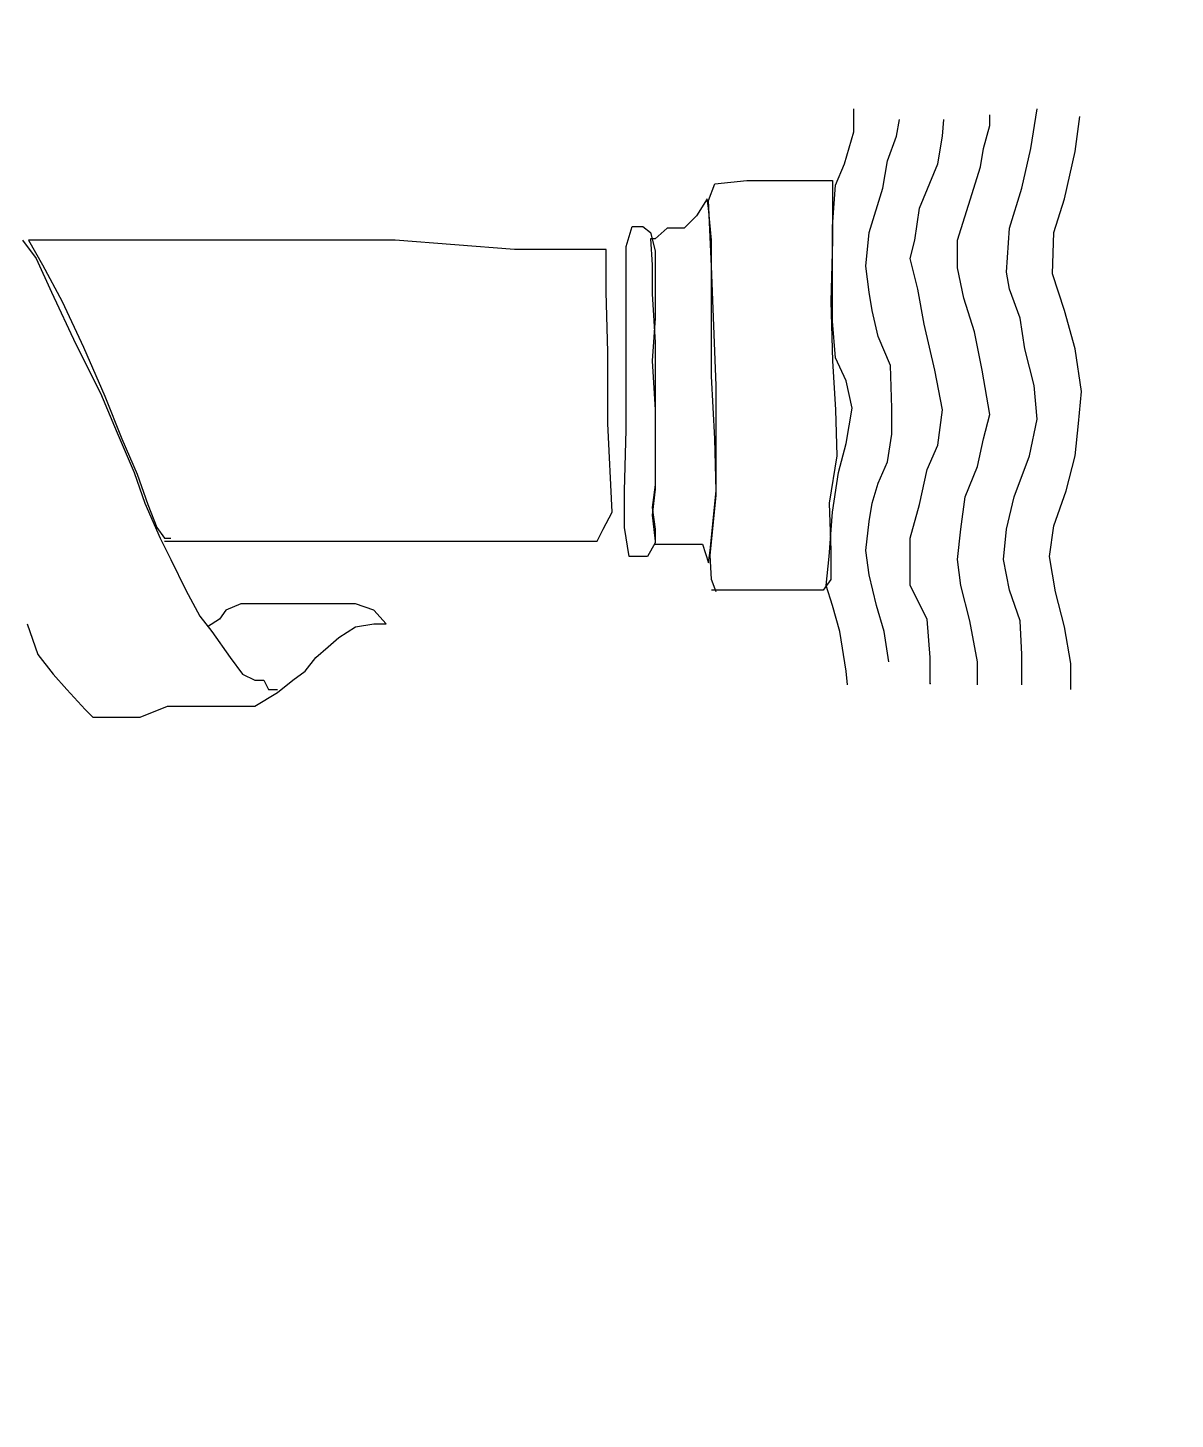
# Model space of a CAD drawing. Extents: x 731854 to 732444, y 4380981 to 4382008.
# Drawn here: x 731893.23 to 731900.74, y 4381826.37 to 4381835.47 of the extents above; entities that cross this region are included whole.
import ezdxf

# ---------------------------------------------------------------- set-up
doc = ezdxf.new("R2010")
doc.units = 0
doc.layers.get('0').update_dxf_attribs({"linetype": 'CONTINUOUS'})

msp = doc.modelspace()

# ---------------------------------------------------------------- linework, layer by layer
at = {"color": 0, "linetype": 'CONTINUOUS'}
for p, q in [((731898.64, 4381834.79), (731898.64, 4381834.94)), ((731898.64, 4381834.79), (731898.64, 4381834.94)), ((731899.8, 4381834.68), (731899.84, 4381834.94)), ((731899.8, 4381834.68), (731899.84, 4381834.94)), ((731898.92, 4381834.76), (731898.94, 4381834.87)), ((731898.92, 4381834.76), (731898.94, 4381834.87)), ((731899.22, 4381834.76), (731899.23, 4381834.87)), ((731899.22, 4381834.76), (731899.23, 4381834.87)), ((731899.49, 4381834.68), (731899.53, 4381834.83)), ((731899.49, 4381834.68), (731899.53, 4381834.83)), ((731899.53, 4381834.83), (731899.53, 4381834.9)), ((731899.53, 4381834.83), (731899.53, 4381834.9)), ((731900.09, 4381834.66), (731900.12, 4381834.89)), ((731900.09, 4381834.66), (731900.12, 4381834.89)), ((731898.58, 4381834.58), (731898.64, 4381834.79)), ((731898.58, 4381834.58), (731898.64, 4381834.79)), ((731898.86, 4381834.6), (731898.92, 4381834.76)), ((731898.86, 4381834.6), (731898.92, 4381834.76)), ((731899.19, 4381834.58), (731899.22, 4381834.76)), ((731899.19, 4381834.58), (731899.22, 4381834.76)), ((731899.47, 4381834.56), (731899.49, 4381834.68)), ((731899.47, 4381834.56), (731899.49, 4381834.68)), ((731899.74, 4381834.42), (731899.8, 4381834.68)), ((731899.74, 4381834.42), (731899.8, 4381834.68)), ((731900.02, 4381834.35), (731900.09, 4381834.66)), ((731900.02, 4381834.35), (731900.09, 4381834.66)), ((731898.52, 4381834.44), (731898.58, 4381834.58)), ((731898.52, 4381834.44), (731898.58, 4381834.58)), ((731898.83, 4381834.42), (731898.86, 4381834.6)), ((731898.83, 4381834.42), (731898.86, 4381834.6)), ((731899.07, 4381834.29), (731899.19, 4381834.58)), ((731899.07, 4381834.29), (731899.19, 4381834.58)), ((731899.39, 4381834.31), (731899.47, 4381834.56)), ((731899.39, 4381834.31), (731899.47, 4381834.56)), ((731897.73, 4381834.45), (731897.94, 4381834.47)), ((731897.73, 4381834.45), (731897.94, 4381834.47)), ((731897.94, 4381834.47), (731898.25, 4381834.47)), ((731897.94, 4381834.47), (731898.25, 4381834.47)), ((731898.25, 4381834.47), (731898.4, 4381834.47)), ((731898.25, 4381834.47), (731898.4, 4381834.47)), ((731898.4, 4381834.47), (731898.5, 4381834.47)), ((731898.4, 4381834.47), (731898.5, 4381834.47)), ((731898.5, 4381834.47), (731898.5, 4381834.36)), ((731898.5, 4381834.47), (731898.5, 4381834.36)), ((731897.69, 4381834.34), (731897.73, 4381834.45)), ((731897.69, 4381834.34), (731897.73, 4381834.45)), ((731898.5, 4381834.17), (731898.52, 4381834.44)), ((731898.5, 4381834.17), (731898.52, 4381834.44)), ((731898.5, 4381834.36), (731898.5, 4381834.08)), ((731898.5, 4381834.36), (731898.5, 4381834.08)), ((731898.74, 4381834.13), (731898.83, 4381834.42)), ((731898.74, 4381834.13), (731898.83, 4381834.42)), ((731899.66, 4381834.16), (731899.74, 4381834.42)), ((731899.66, 4381834.16), (731899.74, 4381834.42)), ((731897.68, 4381834.35), (731897.61, 4381834.24)), ((731897.68, 4381834.35), (731897.61, 4381834.24)), ((731897.69, 4381834.29), (731897.68, 4381834.35)), ((731897.69, 4381834.29), (731897.68, 4381834.35)), ((731897.71, 4381833.91), (731897.69, 4381834.34)), ((731897.71, 4381833.91), (731897.69, 4381834.34)), ((731897.71, 4381834.08), (731897.69, 4381834.29)), ((731897.71, 4381834.08), (731897.69, 4381834.29)), ((731899.04, 4381834.08), (731899.07, 4381834.29)), ((731899.04, 4381834.08), (731899.07, 4381834.29)), ((731899.32, 4381834.08), (731899.39, 4381834.31)), ((731899.32, 4381834.08), (731899.39, 4381834.31)), ((731899.95, 4381834.13), (731900.02, 4381834.35)), ((731899.95, 4381834.13), (731900.02, 4381834.35)), ((731897.61, 4381834.24), (731897.53, 4381834.16)), ((731897.61, 4381834.24), (731897.53, 4381834.16)), ((731897.15, 4381834.04), (731897.19, 4381834.17)), ((731897.15, 4381834.04), (731897.19, 4381834.17)), ((731897.19, 4381834.17), (731897.26, 4381834.17)), ((731897.19, 4381834.17), (731897.26, 4381834.17)), ((731897.26, 4381834.17), (731897.31, 4381834.13)), ((731897.26, 4381834.17), (731897.31, 4381834.13)), ((731897.31, 4381834.13), (731897.34, 4381834.01)), ((731897.31, 4381834.13), (731897.34, 4381834.01)), ((731897.34, 4381834.09), (731897.31, 4381834.09)), ((731897.31, 4381834.09), (731897.32, 4381833.92)), ((731897.34, 4381834.09), (731897.31, 4381834.09)), ((731897.31, 4381834.09), (731897.32, 4381833.92)), ((731897.42, 4381834.16), (731897.34, 4381834.09)), ((731897.42, 4381834.16), (731897.34, 4381834.09)), ((731897.53, 4381834.16), (731897.42, 4381834.16)), ((731897.53, 4381834.16), (731897.42, 4381834.16)), ((731898.5, 4381833.87), (731898.5, 4381834.17)), ((731898.5, 4381833.87), (731898.5, 4381834.17)), ((731898.72, 4381833.91), (731898.74, 4381834.13)), ((731898.72, 4381833.91), (731898.74, 4381834.13)), ((731899.64, 4381833.87), (731899.66, 4381834.16)), ((731899.64, 4381833.87), (731899.66, 4381834.16)), ((731899.94, 4381833.86), (731899.95, 4381834.13)), ((731899.94, 4381833.86), (731899.95, 4381834.13)), ((731893.2, 4381834.08), (731893.29, 4381833.96)), ((731893.2, 4381834.08), (731893.29, 4381833.96)), ((731893.29, 4381834.08), (731893.24, 4381834.08)), ((731893.24, 4381834.08), (731893.33, 4381833.92)), ((731893.29, 4381834.08), (731893.24, 4381834.08)), ((731893.24, 4381834.08), (731893.33, 4381833.92)), ((731893.44, 4381834.08), (731893.29, 4381834.08)), ((731893.44, 4381834.08), (731893.29, 4381834.08)), ((731893.82, 4381834.08), (731893.44, 4381834.08)), ((731893.82, 4381834.08), (731893.44, 4381834.08)), ((731894.42, 4381834.08), (731893.82, 4381834.08)), ((731894.42, 4381834.08), (731893.82, 4381834.08)), ((731894.92, 4381834.08), (731894.42, 4381834.08)), ((731894.92, 4381834.08), (731894.42, 4381834.08)), ((731895.64, 4381834.08), (731894.92, 4381834.08)), ((731895.64, 4381834.08), (731894.92, 4381834.08)), ((731896.42, 4381834.02), (731895.64, 4381834.08)), ((731896.42, 4381834.02), (731895.64, 4381834.08)), ((731896.88, 4381834.02), (731896.42, 4381834.02)), ((731896.88, 4381834.02), (731896.42, 4381834.02)), ((731897.02, 4381834.02), (731896.88, 4381834.02)), ((731897.02, 4381834.02), (731896.88, 4381834.02)), ((731897.02, 4381833.96), (731897.02, 4381834.02)), ((731897.02, 4381833.96), (731897.02, 4381834.02)), ((731897.15, 4381833.84), (731897.15, 4381834.04)), ((731897.15, 4381833.84), (731897.15, 4381834.04)), ((731897.34, 4381834.01), (731897.34, 4381833.91)), ((731897.34, 4381834.01), (731897.34, 4381833.91)), ((731897.71, 4381833.73), (731897.71, 4381834.08)), ((731897.71, 4381833.73), (731897.71, 4381834.08)), ((731898.5, 4381834.08), (731898.49, 4381833.68)), ((731898.5, 4381834.08), (731898.49, 4381833.68)), ((731899.01, 4381833.96), (731899.04, 4381834.08)), ((731899.01, 4381833.96), (731899.04, 4381834.08)), ((731899.32, 4381833.9), (731899.32, 4381834.08)), ((731899.32, 4381833.9), (731899.32, 4381834.08)), ((731893.29, 4381833.96), (731893.39, 4381833.74)), ((731893.29, 4381833.96), (731893.39, 4381833.74)), ((731893.33, 4381833.92), (731893.46, 4381833.68)), ((731893.33, 4381833.92), (731893.46, 4381833.68)), ((731897.02, 4381833.74), (731897.02, 4381833.96)), ((731897.02, 4381833.74), (731897.02, 4381833.96)), ((731897.32, 4381833.92), (731897.32, 4381833.73)), ((731897.32, 4381833.92), (731897.32, 4381833.73)), ((731897.34, 4381833.91), (731897.34, 4381833.57)), ((731897.34, 4381833.91), (731897.34, 4381833.57)), ((731897.74, 4381833.13), (731897.71, 4381833.91)), ((731897.74, 4381833.13), (731897.71, 4381833.91)), ((731898.74, 4381833.74), (731898.72, 4381833.91)), ((731898.74, 4381833.74), (731898.72, 4381833.91)), ((731899.06, 4381833.76), (731899.01, 4381833.96)), ((731899.06, 4381833.76), (731899.01, 4381833.96)), ((731897.15, 4381833.38), (731897.15, 4381833.84)), ((731897.15, 4381833.38), (731897.15, 4381833.84)), ((731898.5, 4381833.55), (731898.5, 4381833.87)), ((731898.5, 4381833.55), (731898.5, 4381833.87)), ((731899.36, 4381833.7), (731899.32, 4381833.9)), ((731899.36, 4381833.7), (731899.32, 4381833.9)), ((731899.66, 4381833.76), (731899.64, 4381833.87)), ((731899.66, 4381833.76), (731899.64, 4381833.87)), ((731900.02, 4381833.62), (731899.94, 4381833.86)), ((731900.02, 4381833.62), (731899.94, 4381833.86)), ((731893.39, 4381833.74), (731893.55, 4381833.4)), ((731893.39, 4381833.74), (731893.55, 4381833.4)), ((731897.03, 4381833.35), (731897.02, 4381833.74)), ((731897.03, 4381833.35), (731897.02, 4381833.74)), ((731897.32, 4381833.73), (731897.34, 4381833.41)), ((731897.32, 4381833.73), (731897.34, 4381833.41)), ((731897.71, 4381833.19), (731897.71, 4381833.73)), ((731897.71, 4381833.19), (731897.71, 4381833.73)), ((731898.76, 4381833.62), (731898.74, 4381833.74)), ((731898.76, 4381833.62), (731898.74, 4381833.74)), ((731899.1, 4381833.53), (731899.06, 4381833.76)), ((731899.1, 4381833.53), (731899.06, 4381833.76)), ((731899.73, 4381833.57), (731899.66, 4381833.76)), ((731899.73, 4381833.57), (731899.66, 4381833.76)), ((731893.46, 4381833.68), (731893.6, 4381833.38)), ((731893.46, 4381833.68), (731893.6, 4381833.38)), ((731898.49, 4381833.68), (731898.5, 4381833.29)), ((731898.49, 4381833.68), (731898.5, 4381833.29)), ((731899.43, 4381833.48), (731899.36, 4381833.7)), ((731899.43, 4381833.48), (731899.36, 4381833.7)), ((731897.34, 4381833.57), (731897.32, 4381833.29)), ((731897.34, 4381833.57), (731897.32, 4381833.29)), ((731898.52, 4381833.31), (731898.5, 4381833.55)), ((731898.52, 4381833.31), (731898.5, 4381833.55)), ((731898.8, 4381833.45), (731898.76, 4381833.62)), ((731898.8, 4381833.45), (731898.76, 4381833.62)), ((731899.76, 4381833.37), (731899.73, 4381833.57)), ((731899.76, 4381833.37), (731899.73, 4381833.57)), ((731900.09, 4381833.37), (731900.02, 4381833.62)), ((731900.09, 4381833.37), (731900.02, 4381833.62)), ((731898.88, 4381833.26), (731898.8, 4381833.45)), ((731898.88, 4381833.26), (731898.8, 4381833.45)), ((731899.17, 4381833.23), (731899.1, 4381833.53)), ((731899.17, 4381833.23), (731899.1, 4381833.53)), ((731899.48, 4381833.23), (731899.43, 4381833.48)), ((731899.48, 4381833.23), (731899.43, 4381833.48)), ((731893.55, 4381833.4), (731893.71, 4381833.08)), ((731893.55, 4381833.4), (731893.71, 4381833.08)), ((731893.6, 4381833.38), (731893.74, 4381833.06)), ((731893.6, 4381833.38), (731893.74, 4381833.06)), ((731897.15, 4381832.84), (731897.15, 4381833.38)), ((731897.15, 4381832.84), (731897.15, 4381833.38)), ((731897.34, 4381833.41), (731897.34, 4381833.11)), ((731897.34, 4381833.41), (731897.34, 4381833.11)), ((731899.82, 4381833.13), (731899.76, 4381833.37)), ((731899.82, 4381833.13), (731899.76, 4381833.37)), ((731900.13, 4381833.09), (731900.09, 4381833.37)), ((731900.13, 4381833.09), (731900.09, 4381833.37)), ((731897.03, 4381832.88), (731897.03, 4381833.35)), ((731897.03, 4381832.88), (731897.03, 4381833.35)), ((731897.32, 4381833.29), (731897.34, 4381832.97)), ((731897.32, 4381833.29), (731897.34, 4381832.97)), ((731898.5, 4381833.29), (731898.52, 4381832.97)), ((731898.5, 4381833.29), (731898.52, 4381832.97)), ((731898.59, 4381833.16), (731898.52, 4381833.31)), ((731898.59, 4381833.16), (731898.52, 4381833.31)), ((731897.73, 4381832.78), (731897.71, 4381833.19)), ((731897.73, 4381832.78), (731897.71, 4381833.19)), ((731898.89, 4381832.98), (731898.88, 4381833.26)), ((731898.89, 4381832.98), (731898.88, 4381833.26)), ((731899.22, 4381832.97), (731899.17, 4381833.23)), ((731899.22, 4381832.97), (731899.17, 4381833.23)), ((731899.53, 4381832.94), (731899.48, 4381833.23)), ((731899.53, 4381832.94), (731899.48, 4381833.23)), ((731897.34, 4381833.11), (731897.34, 4381832.75)), ((731897.34, 4381833.11), (731897.34, 4381832.75)), ((731897.74, 4381832.41), (731897.74, 4381833.13)), ((731897.74, 4381832.41), (731897.74, 4381833.13)), ((731898.63, 4381832.98), (731898.59, 4381833.16)), ((731898.63, 4381832.98), (731898.59, 4381833.16)), ((731899.84, 4381832.91), (731899.82, 4381833.13)), ((731899.84, 4381832.91), (731899.82, 4381833.13)), ((731900.11, 4381832.88), (731900.13, 4381833.09)), ((731900.11, 4381832.88), (731900.13, 4381833.09)), ((731893.71, 4381833.08), (731893.82, 4381832.82)), ((731893.71, 4381833.08), (731893.82, 4381832.82)), ((731893.74, 4381833.06), (731893.85, 4381832.78)), ((731893.74, 4381833.06), (731893.85, 4381832.78)), ((731897.34, 4381832.97), (731897.34, 4381832.67)), ((731897.34, 4381832.97), (731897.34, 4381832.67)), ((731898.52, 4381832.97), (731898.53, 4381832.67)), ((731898.52, 4381832.97), (731898.53, 4381832.67)), ((731898.59, 4381832.75), (731898.63, 4381832.98)), ((731898.59, 4381832.75), (731898.63, 4381832.98)), ((731898.89, 4381832.81), (731898.89, 4381832.98)), ((731898.89, 4381832.81), (731898.89, 4381832.98)), ((731899.19, 4381832.74), (731899.22, 4381832.97)), ((731899.19, 4381832.74), (731899.22, 4381832.97)), ((731899.49, 4381832.78), (731899.53, 4381832.94)), ((731899.49, 4381832.78), (731899.53, 4381832.94)), ((731899.79, 4381832.67), (731899.84, 4381832.91)), ((731899.79, 4381832.67), (731899.84, 4381832.91)), ((731893.82, 4381832.82), (731893.93, 4381832.56)), ((731893.82, 4381832.82), (731893.93, 4381832.56)), ((731897.06, 4381832.3), (731897.03, 4381832.88)), ((731897.06, 4381832.3), (731897.03, 4381832.88)), ((731897.14, 4381832.44), (731897.15, 4381832.84)), ((731897.14, 4381832.44), (731897.15, 4381832.84)), ((731900.09, 4381832.67), (731900.11, 4381832.88)), ((731900.09, 4381832.67), (731900.11, 4381832.88)), ((731893.85, 4381832.78), (731893.95, 4381832.55)), ((731893.85, 4381832.78), (731893.95, 4381832.55)), ((731897.34, 4381832.75), (731897.34, 4381832.45)), ((731897.34, 4381832.75), (731897.34, 4381832.45)), ((731897.74, 4381832.44), (731897.73, 4381832.78)), ((731897.74, 4381832.44), (731897.73, 4381832.78)), ((731898.54, 4381832.56), (731898.59, 4381832.75)), ((731898.54, 4381832.56), (731898.59, 4381832.75)), ((731898.86, 4381832.63), (731898.89, 4381832.81)), ((731898.86, 4381832.63), (731898.89, 4381832.81)), ((731899.12, 4381832.58), (731899.19, 4381832.74)), ((731899.12, 4381832.58), (731899.19, 4381832.74)), ((731899.45, 4381832.6), (731899.49, 4381832.78)), ((731899.45, 4381832.6), (731899.49, 4381832.78)), ((731897.34, 4381832.67), (731897.34, 4381832.48)), ((731897.34, 4381832.67), (731897.34, 4381832.48)), ((731898.53, 4381832.67), (731898.48, 4381832.36)), ((731898.53, 4381832.67), (731898.48, 4381832.36)), ((731898.8, 4381832.49), (731898.86, 4381832.63)), ((731898.8, 4381832.49), (731898.86, 4381832.63)), ((731899.69, 4381832.4), (731899.79, 4381832.67)), ((731899.69, 4381832.4), (731899.79, 4381832.67)), ((731900.03, 4381832.44), (731900.09, 4381832.67)), ((731900.03, 4381832.44), (731900.09, 4381832.67)), ((731893.93, 4381832.56), (731894, 4381832.36)), ((731893.93, 4381832.56), (731894, 4381832.36)), ((731893.95, 4381832.55), (731894.02, 4381832.35)), ((731893.95, 4381832.55), (731894.02, 4381832.35)), ((731898.5, 4381832.3), (731898.54, 4381832.56)), ((731898.5, 4381832.3), (731898.54, 4381832.56)), ((731899.07, 4381832.35), (731899.12, 4381832.58)), ((731899.07, 4381832.35), (731899.12, 4381832.58)), ((731899.37, 4381832.4), (731899.45, 4381832.6)), ((731899.37, 4381832.4), (731899.45, 4381832.6)), ((731897.34, 4381832.48), (731897.32, 4381832.33)), ((731897.34, 4381832.48), (731897.32, 4381832.33)), ((731897.34, 4381832.45), (731897.32, 4381832.28)), ((731897.34, 4381832.45), (731897.32, 4381832.28)), ((731898.76, 4381832.36), (731898.8, 4381832.49)), ((731898.76, 4381832.36), (731898.8, 4381832.49)), ((731894, 4381832.36), (731894.1, 4381832.13)), ((731894, 4381832.36), (731894.1, 4381832.13)), ((731897.14, 4381832.2), (731897.14, 4381832.44)), ((731897.14, 4381832.2), (731897.14, 4381832.44)), ((731897.7, 4381832.05), (731897.74, 4381832.44)), ((731897.7, 4381832.05), (731897.74, 4381832.44)), ((731897.7, 4381832.02), (731897.74, 4381832.41)), ((731897.7, 4381832.02), (731897.74, 4381832.41)), ((731898.48, 4381832.36), (731898.49, 4381832.05)), ((731898.48, 4381832.36), (731898.49, 4381832.05)), ((731898.74, 4381832.24), (731898.76, 4381832.36)), ((731898.74, 4381832.24), (731898.76, 4381832.36)), ((731899.34, 4381832.19), (731899.37, 4381832.4)), ((731899.34, 4381832.19), (731899.37, 4381832.4)), ((731899.64, 4381832.19), (731899.69, 4381832.4)), ((731899.64, 4381832.19), (731899.69, 4381832.4)), ((731899.95, 4381832.21), (731900.03, 4381832.44)), ((731899.95, 4381832.21), (731900.03, 4381832.44)), ((731894.02, 4381832.35), (731894.08, 4381832.2)), ((731894.02, 4381832.35), (731894.08, 4381832.2)), ((731897, 4381832.19), (731897.06, 4381832.3)), ((731897, 4381832.19), (731897.06, 4381832.3)), ((731897.32, 4381832.33), (731897.34, 4381832.19)), ((731897.32, 4381832.33), (731897.34, 4381832.19)), ((731897.32, 4381832.28), (731897.34, 4381832.11)), ((731897.32, 4381832.28), (731897.34, 4381832.11)), ((731898.48, 4381832.01), (731898.5, 4381832.3)), ((731898.48, 4381832.01), (731898.5, 4381832.3)), ((731899.01, 4381832.13), (731899.07, 4381832.35)), ((731899.01, 4381832.13), (731899.07, 4381832.35)), ((731894.08, 4381832.2), (731894.13, 4381832.13)), ((731894.08, 4381832.2), (731894.13, 4381832.13)), ((731896.96, 4381832.11), (731897, 4381832.19)), ((731896.96, 4381832.11), (731897, 4381832.19)), ((731897.17, 4381832.01), (731897.14, 4381832.2)), ((731897.17, 4381832.01), (731897.14, 4381832.2)), ((731897.34, 4381832.19), (731897.34, 4381832.1)), ((731897.34, 4381832.19), (731897.34, 4381832.1)), ((731898.72, 4381832.05), (731898.74, 4381832.24)), ((731898.72, 4381832.05), (731898.74, 4381832.24)), ((731899.32, 4381831.99), (731899.34, 4381832.19)), ((731899.32, 4381831.99), (731899.34, 4381832.19)), ((731899.62, 4381831.99), (731899.64, 4381832.19)), ((731899.62, 4381831.99), (731899.64, 4381832.19)), ((731899.92, 4381832.01), (731899.95, 4381832.21)), ((731899.92, 4381832.01), (731899.95, 4381832.21)), ((731894.1, 4381832.13), (731894.17, 4381831.99)), ((731894.1, 4381832.13), (731894.17, 4381831.99)), ((731894.13, 4381832.13), (731894.17, 4381832.13)), ((731894.13, 4381832.13), (731894.17, 4381832.13)), ((731894.13, 4381832.11), (731894.73, 4381832.11)), ((731894.13, 4381832.11), (731894.73, 4381832.11)), ((731894.73, 4381832.11), (731895.73, 4381832.11)), ((731894.73, 4381832.11), (731895.73, 4381832.11)), ((731895.73, 4381832.11), (731896.47, 4381832.11)), ((731895.73, 4381832.11), (731896.47, 4381832.11)), ((731896.47, 4381832.11), (731896.96, 4381832.11)), ((731896.47, 4381832.11), (731896.96, 4381832.11)), ((731897.34, 4381832.1), (731897.29, 4381832.01)), ((731897.34, 4381832.1), (731897.29, 4381832.01)), ((731897.34, 4381832.09), (731897.42, 4381832.09)), ((731897.34, 4381832.09), (731897.42, 4381832.09)), ((731897.42, 4381832.09), (731897.5, 4381832.09)), ((731897.42, 4381832.09), (731897.5, 4381832.09)), ((731897.5, 4381832.09), (731897.6, 4381832.09)), ((731897.5, 4381832.09), (731897.6, 4381832.09)), ((731897.6, 4381832.09), (731897.65, 4381832.09)), ((731897.6, 4381832.09), (731897.65, 4381832.09)), ((731897.65, 4381832.09), (731897.69, 4381831.97)), ((731897.65, 4381832.09), (731897.69, 4381831.97)), ((731899.01, 4381831.82), (731899.01, 4381832.13)), ((731899.01, 4381831.82), (731899.01, 4381832.13)), ((731897.25, 4381832.01), (731897.17, 4381832.01)), ((731897.25, 4381832.01), (731897.17, 4381832.01)), ((731897.29, 4381832.01), (731897.25, 4381832.01)), ((731897.29, 4381832.01), (731897.25, 4381832.01)), ((731897.69, 4381831.97), (731897.7, 4381832.05)), ((731897.69, 4381831.97), (731897.7, 4381832.05)), ((731897.71, 4381831.86), (731897.7, 4381832.02)), ((731897.71, 4381831.86), (731897.7, 4381832.02)), ((731898.46, 4381831.82), (731898.48, 4381832.01)), ((731898.46, 4381831.82), (731898.48, 4381832.01)), ((731898.49, 4381832.05), (731898.49, 4381831.86)), ((731898.49, 4381832.05), (731898.49, 4381831.86)), ((731898.74, 4381831.89), (731898.72, 4381832.05)), ((731898.74, 4381831.89), (731898.72, 4381832.05)), ((731899.96, 4381831.78), (731899.92, 4381832.01)), ((731899.96, 4381831.78), (731899.92, 4381832.01)), ((731894.17, 4381831.99), (731894.27, 4381831.79)), ((731894.17, 4381831.99), (731894.27, 4381831.79)), ((731899.34, 4381831.82), (731899.32, 4381831.99)), ((731899.34, 4381831.82), (731899.32, 4381831.99)), ((731899.66, 4381831.79), (731899.62, 4381831.99)), ((731899.66, 4381831.79), (731899.62, 4381831.99)), ((731897.74, 4381831.78), (731897.71, 4381831.86)), ((731897.74, 4381831.78), (731897.71, 4381831.86)), ((731898.49, 4381831.86), (731898.44, 4381831.79)), ((731898.49, 4381831.86), (731898.44, 4381831.79)), ((731898.5, 4381831.69), (731898.46, 4381831.82)), ((731898.5, 4381831.69), (731898.46, 4381831.82)), ((731898.79, 4381831.69), (731898.74, 4381831.89)), ((731898.79, 4381831.69), (731898.74, 4381831.89)), ((731899.12, 4381831.6), (731899.01, 4381831.82)), ((731899.12, 4381831.6), (731899.01, 4381831.82)), ((731899.4, 4381831.59), (731899.34, 4381831.82)), ((731899.4, 4381831.59), (731899.34, 4381831.82)), ((731894.27, 4381831.79), (731894.36, 4381831.62)), ((731894.27, 4381831.79), (731894.36, 4381831.62)), ((731897.77, 4381831.79), (731897.71, 4381831.79)), ((731897.77, 4381831.79), (731897.71, 4381831.79)), ((731897.9, 4381831.79), (731897.77, 4381831.79)), ((731897.9, 4381831.79), (731897.77, 4381831.79)), ((731898.1, 4381831.79), (731897.9, 4381831.79)), ((731898.1, 4381831.79), (731897.9, 4381831.79)), ((731898.35, 4381831.79), (731898.1, 4381831.79)), ((731898.35, 4381831.79), (731898.1, 4381831.79)), ((731898.44, 4381831.79), (731898.35, 4381831.79)), ((731898.44, 4381831.79), (731898.35, 4381831.79)), ((731899.73, 4381831.59), (731899.66, 4381831.79)), ((731899.73, 4381831.59), (731899.66, 4381831.79)), ((731900.02, 4381831.55), (731899.96, 4381831.78)), ((731900.02, 4381831.55), (731899.96, 4381831.78)), ((731894.53, 4381831.66), (731894.49, 4381831.6)), ((731894.53, 4381831.66), (731894.49, 4381831.6)), ((731894.63, 4381831.7), (731894.53, 4381831.66)), ((731894.63, 4381831.7), (731894.53, 4381831.66)), ((731894.73, 4381831.7), (731894.63, 4381831.7)), ((731894.73, 4381831.7), (731894.63, 4381831.7)), ((731894.9, 4381831.7), (731894.73, 4381831.7)), ((731894.9, 4381831.7), (731894.73, 4381831.7)), ((731895.01, 4381831.7), (731894.9, 4381831.7)), ((731895.01, 4381831.7), (731894.9, 4381831.7)), ((731895.16, 4381831.7), (731895.01, 4381831.7)), ((731895.16, 4381831.7), (731895.01, 4381831.7)), ((731895.28, 4381831.7), (731895.16, 4381831.7)), ((731895.28, 4381831.7), (731895.16, 4381831.7)), ((731895.38, 4381831.7), (731895.28, 4381831.7)), ((731895.38, 4381831.7), (731895.28, 4381831.7)), ((731895.5, 4381831.66), (731895.38, 4381831.7)), ((731895.5, 4381831.66), (731895.38, 4381831.7)), ((731895.58, 4381831.57), (731895.5, 4381831.66)), ((731895.58, 4381831.57), (731895.5, 4381831.66)), ((731898.55, 4381831.52), (731898.5, 4381831.69)), ((731898.55, 4381831.52), (731898.5, 4381831.69)), ((731898.84, 4381831.52), (731898.79, 4381831.69)), ((731898.84, 4381831.52), (731898.79, 4381831.69)), ((731893.23, 4381831.57), (731893.3, 4381831.37)), ((731893.23, 4381831.57), (731893.3, 4381831.37)), ((731894.36, 4381831.62), (731894.44, 4381831.52)), ((731894.36, 4381831.62), (731894.44, 4381831.52)), ((731894.49, 4381831.6), (731894.41, 4381831.55)), ((731894.49, 4381831.6), (731894.41, 4381831.55)), ((731895.27, 4381831.48), (731895.38, 4381831.55)), ((731895.27, 4381831.48), (731895.38, 4381831.55)), ((731895.38, 4381831.55), (731895.5, 4381831.57)), ((731895.38, 4381831.55), (731895.5, 4381831.57)), ((731895.5, 4381831.57), (731895.58, 4381831.57)), ((731895.5, 4381831.57), (731895.58, 4381831.57)), ((731899.14, 4381831.35), (731899.12, 4381831.6)), ((731899.14, 4381831.35), (731899.12, 4381831.6)), ((731899.45, 4381831.32), (731899.4, 4381831.59)), ((731899.45, 4381831.32), (731899.4, 4381831.59)), ((731899.74, 4381831.37), (731899.73, 4381831.59)), ((731899.74, 4381831.37), (731899.73, 4381831.59)), ((731900.06, 4381831.31), (731900.02, 4381831.55)), ((731900.06, 4381831.31), (731900.02, 4381831.55)), ((731894.44, 4381831.52), (731894.56, 4381831.35)), ((731894.44, 4381831.52), (731894.56, 4381831.35)), ((731895.2, 4381831.42), (731895.27, 4381831.48)), ((731895.2, 4381831.42), (731895.27, 4381831.48)), ((731898.59, 4381831.26), (731898.55, 4381831.52)), ((731898.59, 4381831.26), (731898.55, 4381831.52)), ((731898.87, 4381831.32), (731898.84, 4381831.52)), ((731898.87, 4381831.32), (731898.84, 4381831.52)), ((731893.3, 4381831.37), (731893.4, 4381831.24)), ((731893.3, 4381831.37), (731893.4, 4381831.24)), ((731895.12, 4381831.35), (731895.2, 4381831.42)), ((731895.12, 4381831.35), (731895.2, 4381831.42)), ((731899.74, 4381831.17), (731899.74, 4381831.37)), ((731899.74, 4381831.17), (731899.74, 4381831.37)), ((731894.56, 4381831.35), (731894.64, 4381831.24)), ((731894.56, 4381831.35), (731894.64, 4381831.24)), ((731895.05, 4381831.26), (731895.12, 4381831.35)), ((731895.05, 4381831.26), (731895.12, 4381831.35)), ((731899.14, 4381831.18), (731899.14, 4381831.35)), ((731899.14, 4381831.18), (731899.14, 4381831.35)), ((731899.45, 4381831.17), (731899.45, 4381831.32)), ((731899.45, 4381831.17), (731899.45, 4381831.32)), ((731900.06, 4381831.14), (731900.06, 4381831.31)), ((731900.06, 4381831.14), (731900.06, 4381831.31)), ((731893.4, 4381831.24), (731893.49, 4381831.14)), ((731893.4, 4381831.24), (731893.49, 4381831.14)), ((731894.64, 4381831.24), (731894.72, 4381831.2)), ((731894.64, 4381831.24), (731894.72, 4381831.2)), ((731894.72, 4381831.2), (731894.78, 4381831.2)), ((731894.72, 4381831.2), (731894.78, 4381831.2)), ((731894.78, 4381831.2), (731894.81, 4381831.14)), ((731894.78, 4381831.2), (731894.81, 4381831.14)), ((731894.87, 4381831.12), (731894.97, 4381831.2)), ((731894.87, 4381831.12), (731894.97, 4381831.2)), ((731894.97, 4381831.2), (731895.05, 4381831.26)), ((731894.97, 4381831.2), (731895.05, 4381831.26)), ((731898.6, 4381831.17), (731898.59, 4381831.26)), ((731898.6, 4381831.17), (731898.59, 4381831.26)), ((731893.49, 4381831.14), (731893.61, 4381831.01)), ((731893.49, 4381831.14), (731893.61, 4381831.01)), ((731894.72, 4381831.03), (731894.87, 4381831.12)), ((731894.72, 4381831.03), (731894.87, 4381831.12)), ((731894.81, 4381831.14), (731894.87, 4381831.14)), ((731894.81, 4381831.14), (731894.87, 4381831.14)), ((731893.61, 4381831.01), (731893.66, 4381830.96)), ((731893.61, 4381831.01), (731893.66, 4381830.96)), ((731893.97, 4381830.96), (731894.15, 4381831.03)), ((731893.97, 4381830.96), (731894.15, 4381831.03)), ((731894.15, 4381831.03), (731894.33, 4381831.03)), ((731894.15, 4381831.03), (731894.33, 4381831.03)), ((731894.33, 4381831.03), (731894.48, 4381831.03)), ((731894.33, 4381831.03), (731894.48, 4381831.03)), ((731894.48, 4381831.03), (731894.59, 4381831.03)), ((731894.48, 4381831.03), (731894.59, 4381831.03)), ((731894.59, 4381831.03), (731894.64, 4381831.03)), ((731894.59, 4381831.03), (731894.64, 4381831.03)), ((731894.64, 4381831.03), (731894.72, 4381831.03)), ((731894.64, 4381831.03), (731894.72, 4381831.03)), ((731893.66, 4381830.96), (731893.77, 4381830.96)), ((731893.66, 4381830.96), (731893.77, 4381830.96)), ((731893.77, 4381830.96), (731893.86, 4381830.96)), ((731893.77, 4381830.96), (731893.86, 4381830.96)), ((731893.86, 4381830.96), (731893.97, 4381830.96)), ((731893.86, 4381830.96), (731893.97, 4381830.96))]:
    msp.add_line(p, q, dxfattribs=at)
msp.add_point((731899.14, 4381831.18), dxfattribs=at)
msp.add_point((731899.14, 4381831.18), dxfattribs=at)

# ---------------------------------------------------------------- meshes
mesh = msp.add_polyface(dxfattribs=at)
corners = [(732162.5, 4380981), (731854.5, 4382007.5), (732444, 4380981), (732444, 4382007.5), (731854.5, 4380981)]
mesh.append_faces([[corners[k] for k in face] for face in [(0, 1, 4), (1, 0, 2, 3)]], dxfattribs={"vtx0": -1, "color": 0})
mesh = msp.add_polyface(dxfattribs=at)
corners = [(732145.58, 4381821), (732145.58, 4382001.5), (731864.5, 4382001.5), (731864.5, 4381821)]
mesh.append_faces([[corners[k] for k in face] for face in [(0, 1, 2, 3)]], dxfattribs={"color": 0})

doc.saveas('drawing.dxf')
